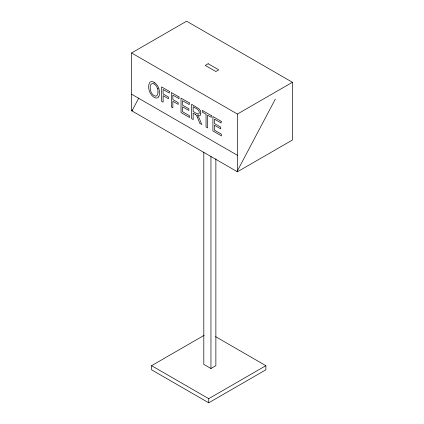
<?xml version="1.0" encoding="UTF-8"?>
<svg xmlns="http://www.w3.org/2000/svg" width="424" height="424" viewBox="0 0 424 424"><rect width="100%" height="100%" fill="white"/><g stroke="black" fill="none" stroke-linecap="round" stroke-linejoin="round"><path stroke-width="0.64" d="M158.019 92.072L157.59 94.806L156.17 96.1A4.749 2.74 60 0 1 155.115 96.062L153.308 95.071A4.775 2.756 60 0 1 152.078 93.746L151.612 93.036A6.021 3.477 60 0 1 151.326 92.522A5.761 3.328 60 0 1 150.843 91.42C150.197 89.013 149.227 84.673 152.142 83.502A5.062 2.92 60 0 1 153.546 83.703L153.742 83.788A5.788 3.339 60 0 1 154.135 83.994M200.775 113.659L200.7 114.337A4.51 2.608 60 0 1 199.996 115.609A3.885 2.242 60 0 1 199.667 115.784L197.563 115.54A5.814 3.36 60 0 1 198.485 116.775A12.164 7.022 60 0 1 199.715 119.425L201.713 124.497L199.81 123.4L197.505 117.57A18.248 10.536 60 0 0 197.266 117.029M131.965 110.918L138.759 98.066M237.021 171.572L275.319 99.11M158.783 96.661L158.592 96.958A7.012 4.049 60 0 1 156.896 97.992A7.59 4.383 60 0 1 154.304 97.377A8.284 4.786 60 0 1 153.917 97.149A7.197 4.155 60 0 1 151.394 94.838A7.669 4.426 60 0 1 149.322 90.826A10.849 6.265 60 0 1 148.665 86.846L148.877 84.493L149.667 82.622A7.637 4.41 60 0 1 150.001 82.256A7.913 4.569 60 0 1 150.584 81.853L151.008 81.684A6.736 3.89 60 0 1 152.439 81.657L153.536 82.033A8.809 5.088 60 0 1 154.124 82.346M131.583 52.963L186.602 21.2L292.417 82.288L292.417 140.026L237.398 171.794L131.583 110.701L131.583 52.963L237.398 114.056L292.417 82.288M131.583 110.701L132.733 110.039M215.583 336.651L265.869 365.684L265.869 369.808L208.725 402.8L151.58 369.808L151.58 365.684L204.151 335.331M203.812 152.29L203.812 364.396L210.956 368.52L215.869 365.684L215.869 158.862M151.58 365.684L208.725 398.677L265.869 365.684M131.583 94.208L237.398 155.295M237.398 114.056L237.398 171.794M210.956 156.414L210.956 368.52M208.725 398.677L208.725 402.8M158.841 88.717A11.533 6.657 60 0 1 158.74 96.614M154.124 82.282A7.447 4.298 60 0 1 158.926 88.722M157.516 88.531A9.832 5.676 60 0 1 157.988 92.05M154.135 83.904A5.321 3.074 60 0 1 157.479 88.526M195.756 114.713A6.328 3.657 60 0 0 194.987 114.226L193.164 113.16L193.164 119.563L191.653 118.694L191.653 104.267L198.93 108.809A3.784 2.184 60 0 1 200.234 110.865M195.756 114.719A3.106 1.791 60 0 1 196.445 115.508L196.529 115.63A6.498 3.752 60 0 1 197.25 117.035M200.255 110.865A5.48 3.164 60 0 1 200.764 113.653M208.157 63.738L205.264 65.407L215.843 71.518L218.736 69.843L208.157 63.738M197.876 114.019L197.621 113.95A8.268 4.775 60 0 1 196.413 113.367L193.164 111.507L193.164 106.731L197.229 109.1L198.633 110.547A2.724 1.574 60 0 1 199.201 112.19L199.211 112.318A3.164 1.829 60 0 1 198.925 113.696A2.608 1.505 60 0 1 197.876 114.014M169.298 91.361L161.597 86.915L161.597 101.341L163.108 102.21L163.108 95.66L168.466 98.75L168.466 97.048L163.108 93.958L163.108 89.49L169.298 93.063L169.298 91.361M179.034 96.979L171.338 92.538L171.338 106.959L172.849 107.834L172.849 101.278L178.202 104.373L178.202 102.672L172.849 99.576L172.849 95.108L179.034 98.686L179.034 96.979M189.279 102.894L181.027 98.135L181.027 112.556L189.544 117.475L189.544 115.773L182.537 111.724L182.537 106.816L188.85 110.463L188.85 108.767L182.537 105.126L182.537 100.705L189.279 104.601L189.279 102.894M211.332 115.63L202.285 110.404L202.285 112.106L206.048 114.279L206.048 126.999L207.559 127.873L207.559 115.153L211.332 117.331L211.332 115.63M221.164 121.306L212.912 116.542L212.912 130.963L221.429 135.881L221.429 134.18L214.422 130.136L214.422 125.223L220.734 128.87L220.734 127.179L214.422 123.532L214.422 119.112L221.164 123.008L221.164 121.306"/></g></svg>
